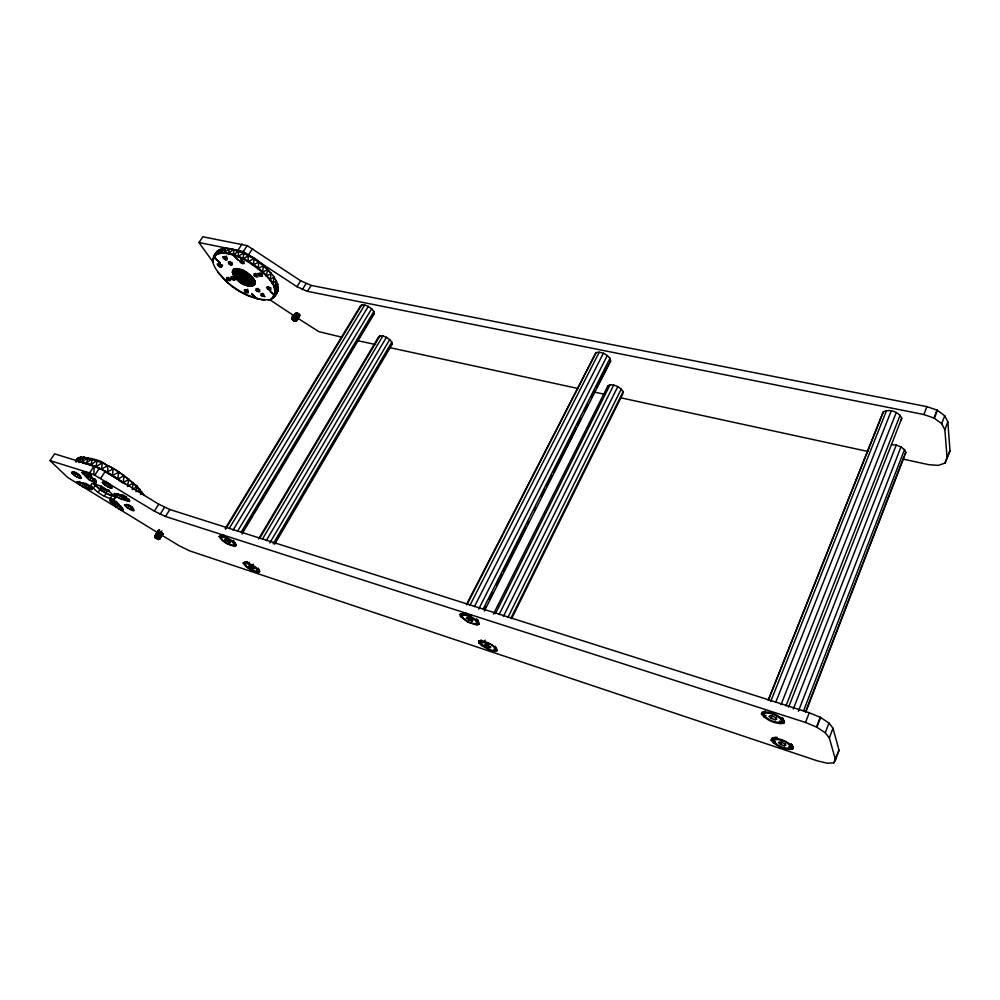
<?xml version="1.0" encoding="UTF-8"?>
<svg xmlns="http://www.w3.org/2000/svg" width="1000" height="1000" viewBox="0 0 1000 1000"><rect width="100%" height="100%" fill="white"/><g stroke="black" fill="none" stroke-linecap="round" stroke-linejoin="round"><path stroke-width="1.5" d="M251.15 286.05L254.15 285.188L254.725 280.562C250.487 273.95 241.637 266.688 233.463 269.413L232.413 272.137C234.662 280.7 245.4 288.375 254.15 285.188L255.275 282.512L254.725 280.562C249.438 274.938 242.175 267.913 233.7 269.538L232.65 270.587L232.887 273.65L232.413 272.137L234.175 269.037L233.1 272.262M79.4 478.2L74.562 475.662L71.588 472.7L73.487 472.275L75.838 473.3L80.363 476.488L80.962 478.425L79.4 478.2L79.438 474.475M84.488 487.512L84.525 483.85L83.375 483.35L82.188 486.512L86.4 487.463L85.013 483.025M84.975 471.6L82.075 472.688L89.462 480.15L95.938 482.938L95.388 481L89.975 476.375L90 474.487L90.787 474.6M82.137 482.6L79.713 485.012L76.812 482.125L78.688 481.737L86.825 484.6L91.275 487.725L91.825 489.6L90.275 489.363L90.325 485.7M94.35 482.713L94.4 478.95L93.212 478.45L91.988 481.688M101.1 489.963L101.112 488.862C98 488.5 102.725 491.463 101.112 488.862L99.95 489.162M110.175 487.938L105.25 485.363L102.338 482.388L104.362 481.987L106.775 483.025L111.312 486.25L111.8 488.188L110.175 487.938L110.237 484.162M117.188 502.1L117.163 503.913L122.425 508.413L122.85 510.188L118.963 508.925L120.175 505.8M121.275 509.925L121.337 506.312M121.725 499.438L121.788 495.725L122.812 495.55L123.763 499.425L127.725 501.362L129.812 501.037L124.475 496.587L114.438 493.387L114.012 493.988L116.862 496.887L121.725 499.438L123.763 499.425M127.725 501.362L127.775 498.875M132.113 510.387L127.312 507.863L124.537 505.037L126.575 504.712L128.938 505.737L133.338 508.85L133.737 510.65L132.113 510.387L132.188 506.712M241.65 271.65L237.475 277.975L236.075 277.812L240.787 270.975L236.2 278.363L237.325 279.113L241.875 272.162L237.375 279.212L242 272.3L242.975 272.95L238.812 279.275L237.475 279.262L235.075 276.438L235.637 275.425L233.975 274.562L234.838 272.113L236.375 271.7L241.975 272.95L249.462 277.238L241.863 272.25L237.475 277.975C238.312 282.938 246.95 286.5 251.588 284.662L251.3 280.387L252.037 282.787L250.55 279.137L244.913 274.137C242.138 273.15 234.725 269.25 234.163 273.988L236.2 278.363L242.475 282.962L243.725 282.587L247.875 276.262L249.462 277.238M271.65 298.95L271.012 299.012C284.438 285.9 257.863 268.675 248.337 261.95L248.663 261.325C243.95 244.462 273 274.125 274.188 277.413L272.725 283.4C277.213 288.775 277.137 299.587 268.238 299.825L268.825 299.762C247.338 300.225 226.812 285.763 215.4 268.238L213.95 265.338C210.1 257.613 217.225 247.525 225.763 248.375L220.662 252.613L217.587 253.3L213.65 256.438L220.15 263.188L213.65 256.438L217.075 251.388L222.413 248.75L213.863 257.075M248.337 261.95L243.225 259.163L243.625 253.125L249.037 255.575M250.387 278.788L247.075 283.863L247.688 284.9L250.312 285.312L251.438 283.288L251.588 284.662L250.775 283.825L252.438 281.288M162.013 535.312L179.288 545.837L189.938 550.975L817.45 760.875L827.262 763.225L833.9 762.85L835.537 759.825L829.338 737.938L825.263 732.75L816.513 727.062L805.512 722.463L165.475 516.475L154.325 511.138L93.875 474.688L94.15 466.05L54.6 453.862L50 460.6L67.65 477.45L158.025 532.888M237.913 269.288L242.675 270.15L251.325 276.038L249.213 277.35L243.175 273.075L237.85 271.1L237.013 268.538L233.7 269.538M253.325 265.138L254.1 258.575M232.812 270.725L232.712 273.125L232.65 270.587M236.75 271.675L234.438 275.138L236.737 271.65L234.5 275.2L236.05 277.712L239.875 271.975L236.075 277.812L239.925 272.05L236.175 277.863L233.975 274.562L235.138 273.288C232.9 266.262 251.663 279.113 248.137 276.512M243.225 259.163L238.137 256.837L238.538 251.05L233.675 249.55L229.188 248.663L224.375 252.55L220.662 252.613L220.738 253.35L217.712 254.025L219.825 252.725L221.788 248.787L220.662 252.613M234.137 249.5L233.212 255.062L238.562 260.375L233.162 255.05L228.6 253.875L229.188 248.663L243.938 253.025M262.413 272.337L263.512 265.538M294.675 314.3C286.025 318.7 300.738 325.4 293.288 318.05L295.688 314.125M77.25 461.025L80.75 457.075C88.438 457.812 113.312 460.875 106.737 472.75L112.25 475.95L113.275 468.575L118.737 471.9L137.05 486.037L144.1 495.55C128.837 475.825 103.938 458.575 78.587 457.612L75.975 460.763M258.062 268.637L258.962 261.925M112.25 475.95L117.638 479.375L118.737 471.9M82.95 483.363L87.925 484.438L86.137 486.213L86.025 487.75L85.475 483.663M102.338 462.85L101.438 469.188L112.625 475.363L125.638 484.263M275.087 293.3L278.212 287.05L278.212 290.35L275.188 295.6L270.3 291.625L275.188 295.6L278.212 290.35L277.613 283.988L274.887 290.45M97.15 460.6L95.9 467.388L90.887 465.375L92.35 458.85M127.413 486.512L128.863 479M161.612 534.075L162.675 533.962L158.188 531.225L154.762 536.487L155.287 537.812L158.55 539.362L155.938 537.362L159.175 531.3M118.912 480.262L122.737 482.925L123.263 482.438L123.975 475.4M607.675 388.038L607.9 385.85L610.112 384.738C615.2 384.675 620.562 387.175 623.025 391.763L622.775 393.925L511.6 618.65M228.412 283.337L217.862 272.337M98.912 488.787L94.425 484.25L101.825 490.825L108.075 494.275L114.038 496.012M266.262 276.15L267.613 269.325M108.987 490.863L108 491.488L102.788 488.888L100.612 486.688L101.6 486.05M106.575 490.288L108 491.488L100.612 486.688M251.45 279.137L247.688 284.9L246.038 284.825L250.525 277.55L246.012 284.45L247.688 284.9L251.537 279.175L247.812 285L240.738 282.213L237.55 279.275L242.087 272.375M293.263 320.5L292.2 318.875L295.212 314.088M156 538.4L154.762 536.487L158.012 531.312M132.413 488.338L133.262 482.575M273.863 287.213L277.812 284.55L276.212 280.587L272.725 283.4L270.138 279.625L271.15 273.163M228.6 253.875L224.4 253.3L225.188 248.412L229.713 248.625M251.4 284.475L250.387 284.925L252.7 281.462L250.312 285.312L248.375 284.337L248.412 285.363L252.25 280.462M240.413 271.837L240.763 270.1M90.887 465.375L86.325 463.875L88.075 457.65M249.375 285.05L249.8 284.113L250.312 285.312L250.775 283.825M233.162 255.05L238.912 250.975M135.988 491.775L137.05 486.037M118.575 503.5L113.75 504.65L116.525 507.438L118.963 505.062L117.575 503.663L113.75 504.65L117.575 503.663M293.663 319.05L297.038 312.962M101.388 489.913L101.112 488.862L100.013 489.062M249.213 277.35L249.688 275.475L248.45 276.663M79.062 462.562L80.75 457.075L81.55 456.95L77.287 458.713L76.875 460.35L77.663 460.175M156.4 537.562L159.762 531.55M238.85 281.462L239.025 280.812L240.475 281.8M252.475 285.4L252.975 282.688L249.9 278.038L249.688 275.475M292.425 319.538L292.188 318.238L295.663 312.875M247.688 284.9L246.275 284.538L250.738 277.638L246.137 284.575L244.438 283.9L248.837 276.913L244.213 283.75L243.4 283.738L243.725 282.587L246.038 284.825L250.8 277.638L246.038 284.825M83.725 457.137L82.287 462.15L78.95 461.788L84.425 457.013M139.55 492.425L140.137 489.288M253.1 284.262L254.85 283.913L255.275 282.512L253.375 278.35L252.9 278.925L252.862 277.775L250.938 276.613M274.55 286.975L276.388 281.1L274.037 276.95L269.5 279.975M251.412 284.413L251.812 281.775M781.925 721.85L782.825 718.275L781.925 721.85C775.612 723.612 767.013 719.788 763.65 714.212L764.712 711.425M902.887 459.062L928.787 464.688L938.213 465.387L944.938 463.137L950 450.737L947.825 421.863L944.712 415.725L937.038 410.125L926.9 406.637L311.163 285.413L300.7 280.8L247.225 245.637L202.887 236.775L198.962 242.525L213.113 262.213L213.837 257.113M462.762 614.012L461.8 615.875C464.55 620.688 471.463 624.5 476.975 623.462L477.95 620.438L476.975 623.462M761.438 714.013L762.075 712.087C770.25 711.075 779.3 715.05 784.412 721.45L783.688 723.337C775.525 724.262 766.587 720.35 761.438 714.013L764.013 712.862M900.788 420.788L901.75 418.288C898.9 411.763 889.575 408.638 883.288 411.875L768.737 699.175M773.263 740.425L773.462 739.862C779.575 738.363 787.85 741.963 791.112 747.312L790.888 747.875C784.75 749.312 776.587 745.763 773.263 740.425L774.287 737.763M835.537 759.825L839.05 750.337L832.987 728.213L828.95 722.987L820.225 717.3L809.25 712.738L169.862 509.525L158.725 504.2L105.275 471.362L94.15 466.05L89.525 472.938L50 460.6M833.9 762.85L836.9 754.775M944.938 463.137L950 450.737M77.062 477.188L78.263 473.975L77.013 473.2L74.562 475.662M791.9 744.788L793.312 747.575L792.575 749.287C784.7 749.925 776.15 746.25 771.112 740.188L771.762 738.438L774.613 737.475M829.338 737.938L832.987 728.213M947.125 458.5L944.862 429.775L947.825 421.863M825.263 732.75L828.95 722.987M944.862 429.775L941.725 423.663L944.712 415.725M89.162 485.2L87.963 488.363L90.275 489.363M232.812 286.775L228.438 283.038M816.513 727.062L820.225 717.3M941.725 423.663L934.013 418.062L937.038 410.125M816.85 727.288L820.562 717.525M934.312 418.275L937.325 410.337M100.75 489.812L101.112 488.862L100.087 489.35M107.788 486.912L109.038 483.65L107.775 482.875L105.25 485.363M805.863 711.862L905.863 452.45L904.513 449.613L900.975 446.912L896.213 445.1L891.538 444.663M805.512 722.463L809.25 712.738M198.962 242.525L243.312 251.513L296.95 286.7L307.425 291.337L923.863 414.538L926.9 406.637M803.5 711L904.513 449.613M790.4 745.775L791.213 743.65M790.288 748.25L791.775 744.488L790.888 747.875M805.487 711.938L904.137 456.125M784.388 745.8L786.012 745.2L783.775 743.263L779.925 741.925L778.337 742.525L780.562 744.463L784.388 745.8L785.275 743.55M798.413 711.225L900.975 446.912M119.35 498.413L120.6 495.213L119.362 494.45L116.862 496.887M793.312 709L896.213 445.1M780.562 744.463L781.888 741.087M785.938 705.975L900.1 415.25M781.963 720.462L781.388 719.575L782.237 717.387M774.05 739.475L774.875 737.362M773.438 741.137L774.087 738.325M781.312 722.275L782.775 719.663M774.987 739.275L775.812 737.163M788.612 707.138L901.75 418.288M776.25 739.275L777.075 737.163M781.038 704.625L896.263 412.488M775.2 719.762L776.85 719.075L774.525 717.013L770.537 715.662L768.913 716.363L771.237 718.413L775.2 719.762L776.125 717.438M129.762 509.363L131.012 506.213L129.787 505.462L127.312 507.863M775.688 702.4L891.287 410.763M771.237 718.413L772.613 714.925M763.65 714.212L764.513 712.05M763.85 713.6L765.312 710.987M763.85 714.987L764.712 712.825M770.75 701.35L886.538 410.55M480.35 642.5C501.112 642.013 497.45 660.487 480.35 642.5L481.45 640.225M768.162 700.312L883.288 411.875M242.975 272.95L243.388 273.525L239.037 280.625L240.637 281.85L245.162 274.862L243.175 273.163L243.825 271.488M217.587 253.3L219.725 249.737M294.113 319.25L297.625 313.212M495.938 648.05L495.037 649.875M246.863 285.663L252.688 285.9L249.237 286.137M155 537.362L154.838 536.325L158.938 529.862M101.825 490.825L98.963 488.338M273.125 297.638L277.013 291.9M510.838 618.4L623.025 391.763M507.863 617.525L621.213 389.075M494.663 648.088L495.575 646.263M494.513 650.163L495.412 648.337M487.05 646.725L484.712 644.887L485.438 644.112L490.863 647.038L490.125 647.812L487.05 646.725L488.025 644.788M503.387 616.438L617.812 386.6M584.587 434.125L589.487 424.35M590.887 421.55L596.487 410.387M597.888 407.587L603.488 396.413M480.487 643.112L481.262 640.688M495.462 613.625L610.112 384.738M484.175 642L485.087 640.175M499.075 614.538L613.737 385.012M493.413 614.125L607.9 385.85M76.375 462.013L79.362 457.475M221.9 535.788C218.888 539.65 229.45 545.688 234.2 545.087L234.7 543.65M476.45 623.787L477.912 621.6L478.975 624.388L476.863 625.062L467.863 622.137L460.462 616.5L459.963 614.45L462.025 613.725L466.1 614.525L471.1 616.663L475.662 619.525L478.55 622.362L478.975 624.388M484.538 609.288L485.95 606.5M489.462 599.538L492.987 592.562M496.5 585.6L502.137 574.45M503.537 571.675L526.075 527.087M527.475 524.3L528.888 521.512M534.513 510.363L535.925 507.587M541.55 496.438L545.075 489.475M546.487 486.688L552.112 475.538M553.525 472.75L576.05 428.175M577.45 425.387L580.975 418.413M584.487 411.45L588.013 404.487M591.538 397.525L595.05 390.55M596.462 387.762L610.625 360.962L609.963 358.338C606.75 354.25 601.287 351.337 596.025 352.575L466.463 604.525M484.325 611.038L610.625 360.962M471.912 621.362L472.638 620.5L470.188 618.55L467.025 617.475L466.312 618.337L471.912 621.362L472.925 619.362M478.7 609.075L607.312 355.513M477.013 622.312L475.737 620.65L476.688 618.775M476.525 621.525L477.475 619.65M483.237 608.913L609.963 358.338M474.387 606.65L603.387 353.25M468.762 620.275L470.288 617.275M461.975 615.363L465.662 615.212L470.337 617L471.287 615.125M462.475 615.037L463.425 613.162M464.35 614.95L465.312 613.075M470.062 605.1L599.25 352.175M465.662 615.212L466.625 613.337M466.912 604.837L596.025 352.575M156.875 537.812L160.4 531.862M904.688 454.675L905.863 452.45M837.4 753.425L839.05 750.337M234.2 545.087L233.275 542.737L229.988 540.112M213.062 259.45L216.6 253.4M215.387 255.287L217.075 251.388M274.662 544.175L392.137 344.237L391.775 342.137L389.688 339.6L386.425 337.312L382.875 335.913L380.012 335.75L378.587 336.887L258.525 538.987M269.812 542.962L389.688 339.6M244.913 564.3L246.488 561.688L244.838 563.8C246.137 567.4 256.637 574 257.512 569.763L258.463 568.162M273.163 543.812L391.775 342.137M257.2 571.375L258.65 569.612M257.7 571.213L258.875 569.275L259.613 571.663L258.463 572.425C252.613 571.263 246.287 568.275 243.15 563.025L247.162 561.55M276.675 539.3L279.05 535.262M281.425 531.213L286.962 521.788M289.337 517.75L290.925 515.05M292.512 512.362L294.1 509.663M296.475 505.625L298.05 502.938M299.637 500.238L302.013 496.2M303.6 493.5L305.975 489.462M308.35 485.425L313.1 477.337M315.475 473.3L317.05 470.613M319.425 466.562L321.012 463.875M322.6 461.175L324.975 457.137M326.562 454.45L328.938 450.4M330.513 447.713L332.1 445.012M333.688 442.325L336.062 438.288M338.438 434.237L343.975 424.812M346.35 420.775L347.938 418.075M349.513 415.387L351.1 412.688M353.475 408.65L355.062 405.962M356.65 403.263L359.025 399.225M360.6 396.525L362.975 392.488M365.35 388.45L370.9 379.012M372.475 376.325L374.062 373.625M376.438 369.588L378.025 366.9M379.6 364.2L381.975 360.163M383.562 357.463L385.938 353.425M387.525 350.737L389.9 346.688M266.212 540.662L386.425 337.312M244.838 563.8L247.25 563.475L252.425 565.712L253.375 564.113M251.225 568.2L253.75 569.087L253.912 568.237L249.013 565.588L248.863 566.45L251.225 568.2L252.738 565.638M259.725 538.325L380.012 335.75M262.5 539.012L382.875 335.913M248.4 563.825L249.35 562.225M294.55 319.525L298.225 313.55M234.325 544.188L235.3 542.55M242.35 532.025L243.95 529.362M245.55 526.7L251.962 516.05M253.562 513.375L255.963 509.387M257.562 506.725L263.962 496.062M265.562 493.4L267.962 489.412M269.562 486.737L275.975 476.087M277.575 473.425L279.975 469.425M281.575 466.763L287.975 456.112M289.575 453.45L291.975 449.45M293.575 446.788L299.988 436.138M301.588 433.462L303.988 429.475M306.388 425.475L307.987 422.812M310.387 418.812L311.988 416.15M313.587 413.488L315.988 409.5M318.4 405.5L320 402.837M321.6 400.175L324 396.175M325.6 393.512L332 382.863M333.6 380.188L336 376.2M337.6 373.537L344.012 362.875M345.613 360.213L348.013 356.225M349.613 353.55L356.012 342.9M357.612 340.238L360.012 336.238M361.613 333.575L368.025 322.925M369.625 320.262L372.025 316.262M241.938 534L374.263 313.712L373.85 311.462L371.662 308.8L368.3 306.425L364.663 305L361.75 304.9L360.325 306.15L225.238 528.513M157.35 538.1L161.825 530.938M294.962 319.825L298.762 313.962M237.638 531.138L371.662 308.8M232.375 541.888L233.363 540.25M233.275 542.737L234.262 541.1M241.1 532.2L373.85 311.462M157.787 538.413L161.637 532.65M295.287 320.15L299.225 314.387M233.088 530.087L368.3 306.425M158.438 539.438L159.5 539.138L158.963 538.275L162.125 533.05L158.15 538.713M225.562 529.138L361.75 304.9M221.1 537.05L222.575 535.212M221.575 536.838L223.325 535.188M222.325 536.825L223.312 536.987L224.3 535.35M229.25 528.375L364.663 305M294.975 321.275L299.562 314.825M162.488 533.425L158.412 538.975M157.525 533.175L155.938 535.775L157.613 533.263M158.188 539.438L162.175 534.087M295.3 321.275L298.438 317.288M155.938 537.362L155.488 536.325L159.462 529.862M299.75 315.225L296.337 321.075L293.688 320.788M245.987 561.862L246.213 563.325M159.488 538.925L162.7 533.737L158.55 539.2M156.938 538.975L159.338 539.25L162.525 534.113M155.075 537.562L158.088 531.55M155.55 537.25L155.087 536.263L158.287 531.125M239.838 271.637L236.05 277.712L234.725 276.363L235.637 275.425M295.65 321.012L299.788 315.562M292.362 319.275L294.575 314.562M158.55 539.362L162.738 533.962M159.5 539.138L162.712 534.012L159.338 539.25M165.475 516.475L169.862 509.525M307.425 291.337L311.163 285.413M295.75 314.137L292.413 319.062M296.5 320.838L298.825 317.125L295.538 321.188M160.113 514.3L164.5 507.362M302.275 289.65L306.012 283.738M154.325 511.138L158.725 504.2M296.95 286.7L300.7 280.8M296.038 321.2L299.788 315.363M75.9 460.9L77.287 458.713M292.113 318.525L294.938 314.137M159 539.25L162.575 533.525M154.838 536.325L158.387 531.112M154.863 536.737L158.138 531.65M269.488 290.188L271.012 290L270.275 288.425L268 287.025L266.475 287.213L269.488 290.188L270.9 288M295.6 321.2L298.113 317.288M299.65 314.975L295.525 320.475M252.862 277.775L250.562 278.738L250.113 277.262L248.55 277.45L247.087 276.05L242.587 282.987L243.4 283.738M246.137 284.575L250.637 277.6M261.25 295.512L261.012 293.65L263.175 294.337L264.988 296.712L261.25 295.512L262.65 293.363M262.312 296.337L263.7 294.175M267.225 288.8L268.637 286.613M268.3 289.625L269.7 287.45M292.2 318.875L295.325 314.088M155.087 536.263L159.637 529.9M244.438 283.9L248.938 276.962L244.325 283.888L246.012 284.45L245.438 283.337L249.587 277.013L244.438 283.9L245.438 283.337M248.412 285.363L251.7 279.175L247.812 285L251.637 279.2M250.538 284.925L252.812 281.413L250.55 284.875M256.225 290.562L255.987 288.725L258.1 289.4L259.875 291.737L256.225 290.562L257.663 288.35M257.262 291.363L258.7 289.15M258.412 291.913L259.85 289.7M295.65 320.775L299.363 314.55M114.1 499.288L115.138 497.825C109.838 490.337 100.9 484.975 91.85 483.6L90.925 485.138C96.275 492.537 105.087 497.85 114.1 499.288L115.562 497.038M259.775 275.875L262.512 276.225L260.65 273.75L257.913 273.4L259.775 275.875L261.2 273.675M260.975 276.438L262.413 274.237M296.675 312.85L293.288 318.05L296.012 319.7M155.488 536.325L159.35 531.362M158.963 538.275L161.8 532.775M251.688 279.188L247.9 284.975L251.863 279.05M254.262 275.625L254.013 273.725L256.163 274.4L257.987 276.8L256.5 277L254.262 275.625L255.738 273.387M244.638 291.588L244.363 289.725L246.5 290.4L248.325 292.762L244.638 291.588L246.038 289.438M252.288 280.3L249.163 285.05L248.55 284.113M110.125 498.663L112.325 495.3M255.325 276.45L256.8 274.212M245.7 292.4L247.787 289.188M246.863 292.95L248.263 290.8M258.675 275.025L260.113 272.825M295.575 319.262L298.95 314.113M156.012 536.487L156.613 536.75L159.963 531.638M156.613 536.75L157.9 537.463L161.238 532.375M235.162 276.188L238.125 271.75M247.087 276.05C245.025 271.363 238.162 284.562 242 281.625L246.163 275.3L247.087 276.05L242.475 282.962L246.988 275.988L242.362 282.812L240.763 281.887L245.263 274.938L246.163 275.3M247.025 275.55L242.362 282.812L242 281.625M104.288 496.138L106.487 492.775M244.213 283.75L248.738 276.85M249.013 276.975L244.488 283.875L246.012 284.45M293.85 318.225L297.25 313.038M295.038 318.85L298.425 313.7M157.262 537.075L160.6 531.975M98.125 492.375L100.325 489.012L100.962 489.487M238.85 280.413L238.812 279.275L238.263 280.363L243.388 273.525L245.075 274.8L240.55 281.688L239.1 280.625L243.45 273.587L238.85 280.413L243.538 273.663M245.162 274.862L240.55 281.688L240.338 280.512L244.35 274.113M294.45 318.488L297.85 313.325M231.137 278.8L230.837 276.938L232.925 277.6L234.737 279.95L231.137 278.8L232.587 276.6M241.462 263.2L244.188 263.538L242.275 261.025L239.55 260.688L241.462 263.2L242.913 261M93.225 488.35L95.45 484.988M240.025 272.213L236.825 271.663L234.55 275.212L236.863 271.675L239.788 271.887L236.05 277.712L239.75 271.613M100.7 478.275L105.275 471.362M232.175 279.6L233.637 277.4M242.675 263.762L244.125 261.562M248.7 254.488L252.587 248.6M233.325 280.138L234.775 277.938M234.262 280.262L235.712 278.062M94.85 475.075L99.438 468.175M243.312 251.513L247.225 245.637M226.863 279.375L226.55 277.488L228.688 278.163L230.55 280.55L226.863 279.375L228.287 277.238M239.662 261.425L241.125 259.225M227.938 280.2L229.35 278.062M240.362 262.35L241.812 260.15M229.112 280.75L230.525 278.612M236.737 271.6L234.45 275.062L236.925 271.5M228.7 263.663L228.388 261.737L230.512 262.4L232.375 264.825L230.925 265.038L228.7 263.663L230.175 261.438M238.212 249.862L242.125 244M229.762 264.488L231.25 262.262M230.925 265.038L232.413 262.812M220.238 267.113L221.688 266.9L220.863 265.287L218.588 263.888L217.138 264.113L220.238 267.113L221.675 264.962M225.688 259.938L227.175 259.713L226.35 258.062L224.037 256.65L222.562 256.887L225.688 259.938L227.15 257.762M221.2 267.238L222.638 265.087M235.075 276.438L238.162 271.825L235.162 276.488L236.4 276.675L239.75 271.675M241.912 272.225L237.325 279.113L236.863 277.925L236.2 278.363M217.975 265.725L219.412 263.575M223.4 258.525L224.85 256.35M219.05 266.562L220.5 264.413M224.488 259.375L226.675 256.112M273.8 297.55L277.2 292.575M245.912 274.725L246.887 273.312M113.85 504.2L110.438 501.662L109.963 499.837L113.875 501.1L119.125 505.425M75.438 461.775L78.587 457.612M251.838 281.875L249.475 277.825L251.838 281.875L251.213 280.5M215.238 254.587L219.062 249.8M237.5 289.95L247.512 295.138L259.988 299.3M298.888 316.837L298.212 314.862L295.175 313.725L295.85 315.7M275.788 293.15L278.212 290.35M158.188 531.225L159.25 532.837M234.812 272.337L234.2 273.925L234 273.1L235.438 272.5L234.338 272.975M212.875 258.8L214.638 257.013M89.462 480.15L91.95 477.675L90.487 476.188L86.525 477.175L87.9 476.362L88.8 473.975L87.537 473.2L85.037 475.688L89.975 476.375M100.375 489.588L101.112 488.862L101.337 490M241.475 283.238L246.938 285.113M104.95 492.688L110.95 495.462M275.587 290.25L278.425 287.663M246.275 284.538L247.075 283.863M87.425 457.788L82.287 462.15L90.95 464.625L101.438 469.188L107.762 465.538L113.275 468.575M219.175 536.625L220.238 535.725C226.363 536.788 232.925 540.05 236.15 545.513L235.025 546.388C228.925 545.3 222.438 542.062 219.175 536.625L221.812 535.925M372.825 314.938L374.263 313.712M140.538 494.562L142.45 492.262M390.688 345.35L392.137 344.237M86.325 463.1L91.762 459.012M100.6 489.25L101.263 489.725M763.838 716.9L766.012 715.288M773.4 742.9L775.5 741.363M224.375 252.55L228.625 253.137L233.675 249.55M137.988 491.488L140.262 489.9M90.95 464.625L96.638 460.788M235.637 271.863L234.862 272.262L236.075 271.95M791.712 745.75L790.138 746.325M132.188 489.663L137.137 486.587M96.025 466.675L101.9 463.075M238.312 256.15L243.625 253.125L253.938 258.762L263.488 265.837L271.25 273.562L266.837 275.75C256.438 265.038 243.263 256.575 228.625 253.137M128 486.087L133.287 483.075M107.025 472.113L113.012 468.888M123.263 482.438L128.825 479.45M112.625 475.363L118.55 472.25M118.088 478.837L123.875 475.812M243.475 258.5L248.812 255.725M106.475 491L107.312 490.562M248.663 261.325L253.938 258.762M251.85 283.812L251.588 284.662M72.562 474.025L76.013 472.388M83.025 474.025L86.538 472.362L87.537 473.2M87.463 478.5L90.95 476.85M77.75 483.413L80.025 482.337M103.263 483.713L106.775 482.05M101.363 487.675L102.05 487.35M114.9 495.275L118.387 493.638M110.438 501.662L112.713 500.588M124.388 495.538L122.638 496.362L120.45 495.3L122.925 494.837M114.612 505.875L118.012 504.275M125.388 506.275L128.825 504.663M262.938 271.875L267.65 269.675M253.725 264.562L258.875 262.162M258.525 268.113L263.488 265.837M460.462 616.5L463.162 615.262M481.287 640.337L478.587 641.15L479 643.037L481.613 641.862M272.062 283.688L272.725 283.4M252.113 280.8L253.762 280.062M771.112 740.188L774.825 738.55M244.213 284.675L244.975 284.387M237.013 268.538L235.5 269.1L235.675 270.925L237.85 271.1M157.838 539.35L158.537 539.138M252.975 282.688L254.713 282.162M459.963 614.45L462.762 613.625M478.587 641.15L480.637 640.55L484.637 641.4L489.487 643.475L493.888 646.225L496.625 648.9L496.987 650.775L494.875 651.338L490.9 650.475L481.75 645.7L479 643.037M243.15 563.025L246.962 561.975M233.975 274.562L235.1 274.262L234.25 274.05M124.537 505.037L127.112 504.375M109.55 500.412L112.125 499.762M102.338 482.388L106.325 481.388M76.812 482.125L79.4 481.475M764.438 713.15C770.575 712.325 776.95 715.487 781.388 719.575M71.588 472.7L74.225 472.05M82.075 472.688L86.062 471.7M86.587 476.688L90.675 475.875M241.05 272.663L241.775 272.85M234.05 271.325L235.675 270.925M781.175 720.325L782.163 720.1M71.925 472.062L74.45 471.625M292.587 318.925L293.238 318.925M476.575 622.05L477.4 621.912M236.887 271.663L235.75 271.825L237.05 271.65M249.475 277.825L249.9 278.038M260.95 299.675L264.85 300.038M234.838 272.113L235.763 272.025M240.338 280.512L239.1 280.625L243.637 273.725L241.975 272.95L243.175 273.163M771.762 738.438C779.663 737.725 788.3 741.45 793.312 747.575M107.925 490.725L108.725 490.675M224.4 253.3L219.825 252.725M257.4 569.763L258.15 569.775M120.025 495.588L121.075 495.637L118.438 494.663M82.575 483.65L83.637 483.713M82.438 472.05L86.412 473.288L91.925 477.85L91.287 475.462M84.525 483.85L85.3 483.963M244.25 562.238C250.113 563.362 256.512 566.362 259.613 571.663M342.062 337.275L318.825 331.625L296.863 317.638M357.3 340.575L375.588 344.55M389.312 347.525L578.275 388.562M595.037 392.212L604.188 394.2M620.95 397.837L867.837 451.45M82.35 462.925L86.325 463.875M245.7 275.038L247.213 276.125L242.65 282.975L247.175 276.075L241.975 272.95M223.312 536.987L228.612 539.263M923.863 414.538L934.013 418.062M233.212 255.062L238.137 256.837M89.525 472.938L93.875 474.688M238.538 251.05L243.625 253.125M233.988 274.6L233.012 274.1L232.987 272.5M470.337 617L475.737 620.65M254.15 285.188L254.85 283.913M86.4 487.463L87.963 488.363L86.137 486.213M102 490.45L105.25 492.413M94.362 483.512L95.312 483.925L94.938 483.387M252.425 565.712L257.512 569.763M269.6 299.587L294.262 315.925M232.913 286.525L237.662 289.762M247.288 276.225L248.55 277.45L247.463 276.337M233.425 275.413L233.012 274.1L238.162 280.075M249.662 285.238L250.55 286M93.387 479.338L91.337 477.438L91.838 478.338M120.512 506.838L118.513 504.988L119.012 505.875M249.237 278.125L250.087 278.9M245.75 275.05L246.412 275.675M250.263 279.125L251.088 280.287M266.837 275.75L270.138 279.625M108.812 490.163L108.25 489.862M249.8 284.113L250.387 284.925M93.425 483.25L94.55 484.862M783.2 719.075L784.412 721.45M782.05 719.312L783.688 723.337M791 745.387L792.575 749.287M251.75 282.512L252.113 283.488M477.675 619.963L478.55 622.362M496.037 648.05L496.987 650.775M250.55 279.137L250.787 279.962M235.425 543.05L236.15 545.513M95.7 479.938L96.325 482.312M234.387 276.3L234.675 277.4M155.137 537.075L155.287 537.812M128.863 499.05L129.362 501.625M122.6 495.85L123.35 499.7L122.375 494.9M122.375 507.688L122.85 510.188M111.3 485.588L111.8 488.188M95.188 479.062L95.938 482.938M91.337 487.075L91.825 489.6M80.463 475.863L80.962 478.425M133.238 508.113L133.737 510.65M257.975 569.862L258.463 572.425M234.525 543.75L235.025 546.388M788.587 746.912L789.062 749.55M779.575 720.975L780.075 723.713M235.287 276.3L235.413 277.45M236.438 278.6L236.525 279.462M292.8 318L292.875 318.875M155.55 537.463L155.6 538.1M225.188 539.237L225.087 540.188L230.125 542.9L230.238 541.962L227.763 540.125L225.188 539.237M116.025 501.587L115.125 503.888L112.35 503.237L114.8 500.85L116.025 501.587M126.613 497.125L125.35 500.337L123.525 498.15L125.363 496.35L126.613 497.125M158.012 531.337L154.762 536.487L158.012 531.375M252.288 280.487L249.275 285.138L252.387 280.438M245.35 274.975L240.825 281.875L245.35 274.975M238.263 271.9L235.225 276.5L238.238 271.9M243.863 273.888L245.463 274.862L243.863 273.888M257.075 298.663L251.7 293.875L257.075 298.663M241.438 272.4L240.15 272.238L241.438 272.4"/></g></svg>
